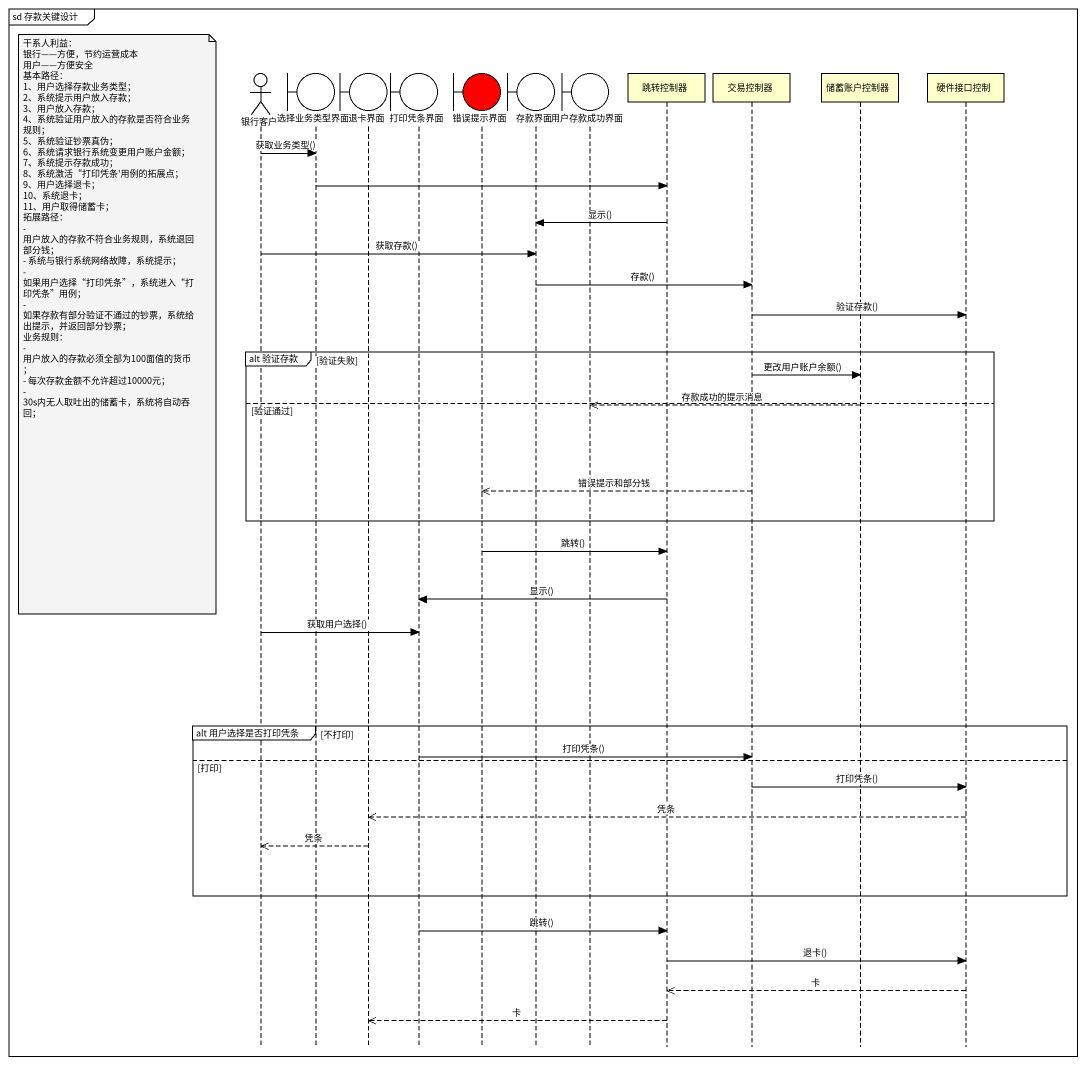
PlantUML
@startuml
mainframe sd 存款关键设计
hide footbox
actor 银行客户
boundary 选择业务类型界面
boundary 退卡界面
boundary 打印凭条界面
boundary 错误提示界面 #FF0000
boundary 存款界面
boundary 用户存款成功界面
participant 跳转控制器
participant 交易控制器
participant 储蓄账户控制器
participant 硬件接口控制

银行客户 -> 选择业务类型界面 : 获取业务类型()
选择业务类型界面 -> 跳转控制器
跳转控制器 -> 存款界面 : 显示()
银行客户 -> 存款界面 : 获取存款()
存款界面 -> 交易控制器 : 存款()
交易控制器 -> 硬件接口控制 : 验证存款()
note left of 银行客户
  干系人利益：
  银行——方便，节约运营成本
  用户——方便安全
  基本路径：
  1、用户选择存款业务类型；
  2、系统提示用户放入存款；
  3、用户放入存款；
  4、系统验证用户放入的存款是否符合业务规则；
  5、系统验证钞票真伪；
  6、系统请求银行系统变更用户账户金额；
  7、系统提示存款成功；
  8、系统激活“打印凭条'用例的拓展点；
  9、用户选择退卡；
  10、系统退卡；
  11、用户取得储蓄卡；
  拓展路径：
  - 用户放入的存款不符合业务规则，系统退回部分钱；
  - 系统与银行系统网络故障，系统提示；
  - 如果用户选择“打印凭条”，系统进入“打印凭条”用例；
  - 如果存款有部分验证不通过的钞票，系统给出提示，并返回部分钞票；
  业务规则：
  - 用户放入的存款必须全部为100面值的货币；
  - 每次存款金额不允许超过10000元；
  - 30s内无人取吐出的储蓄卡，系统将自动吞回；
end note
group alt 验证存款 [验证失败]
  交易控制器 -> 储蓄账户控制器 : 更改用户账户余额()
else 验证通过
  储蓄账户控制器 -->> 用户存款成功界面 : 存款成功的提示消息
  交易控制器 -->> 错误提示界面 : 错误提示和部分钱
end
错误提示界面 -> 跳转控制器 : 跳转()
跳转控制器 -> 打印凭条界面 : 显示()
银行客户 -> 打印凭条界面 : 获取用户选择()
group alt 用户选择是否打印凭条 [不打印]
  打印凭条界面 -> 交易控制器 : 打印凭条()
else 打印
  交易控制器 -> 硬件接口控制 : 打印凭条()
  硬件接口控制 -->> 退卡界面 : 凭条
  退卡界面 -->> 银行客户 : 凭条
end
打印凭条界面 -> 跳转控制器 : 跳转()
跳转控制器 -> 硬件接口控制 : 退卡()
硬件接口控制 -->> 跳转控制器 : 卡
跳转控制器 -->> 退卡界面 : 卡
@enduml
